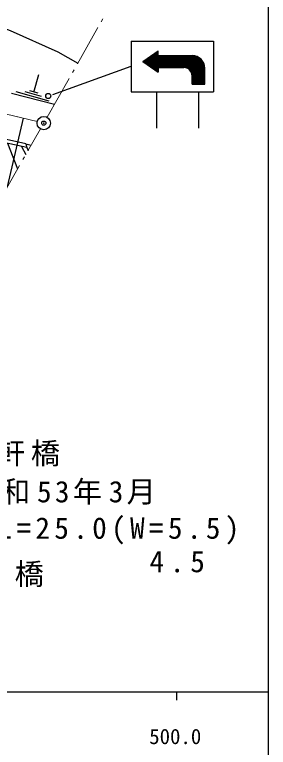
# Model space of a CAD drawing. Units: millimetres, scale not verified. Extents: x 40000 to 680000, y 20000 to 380000.
# Drawn here: x 548600 to 579000, y 198357 to 286051 of the extents above; entities that cross this region are included whole.
import ezdxf
from ezdxf.enums import TextEntityAlignment as Align

# ---------------------------------------------------------------- set-up
doc = ezdxf.new("R2010")
doc.units = ezdxf.units.MM
doc.header["$LTSCALE"] = 1000
doc.header["$PDMODE"] = 32
doc.header["$PDSIZE"] = 500
doc.linetypes.add('CHAIN', pattern=[18.5, 12, -1.5, 3.5, -1.5])
for name, color, linetype, lineweight in [('M-BGD', 7, 'Continuous', 25), ('M-BGD-HTXT', 7, 'Continuous', 13), ('M-BMK', 2, 'CHAIN', 13), ('M-BMK-SRVR', 3, 'Continuous', 25), ('M-STR-HTXT', 7, 'Continuous', 13), ('M-STR-STR1', 1, 'Continuous', 25), ('M-STR-STRC', 7, 'Continuous', 25), ('M-TTL-BAND', 7, 'Continuous', 25)]:
    doc.layers.add(name, color=color, linetype=linetype, lineweight=lineweight)
doc.layers.add('M-OTRS', color=6, linetype='Continuous')
doc.styles.add('ＭＳ ゴシック', font='')
doc.styles.get('ＭＳ ゴシック').set_extended_font_data('MS Gothic')

msp = doc.modelspace()

# ---------------------------------------------------------------- linework, layer by layer
at = {"layer": 'M-BGD'}
for p, q in [((550915, 276787), (551507, 278885)), ((548231, 276639), (553370, 275325)), ((552734, 275707), (548800, 276818)), ((551824, 276247), (549857, 276802)), ((551407, 276648), (550423, 276925)), ((547726, 270658), (548947, 267595)), ((549412, 270281), (549945, 269331)), ((549925, 270576), (550589, 270427)), ((550080, 270132), (550202, 269779))]:
    msp.add_line(p, q, dxfattribs=at)
msp.add_lwpolyline([(517220, 294576), (540576, 286931), (548077, 284173), (553761, 281583), (556174, 280262)], dxfattribs=at)
at = {"layer": 'M-BGD-HTXT'}
for p, q in [((558981, 285204), (559178, 285552)), ((556116, 280161), (558586, 284509)), ((555524, 279118), (555721, 279465)), ((552484, 273764), (555129, 278422)), ((550182, 269744), (551694, 272373)), ((549584, 268704), (549784, 269051)), ((546694, 263676), (549186, 268011))]:
    msp.add_line(p, q, dxfattribs=at)
at = {"layer": 'M-BMK'}
msp.add_lwpolyline([(519069, 280538), (546098, 274509), (551311, 273256)], dxfattribs=at)
at = {"layer": 'M-BMK-SRVR'}
msp.add_line((549620, 273662), (547703, 265431), dxfattribs=at)
msp.add_circle((552089, 273069), 800, dxfattribs=at)
at = {"layer": 'M-OTRS'}
msp.add_point((552089, 273069), dxfattribs=at)
msp.add_point((552089, 273069), dxfattribs=at)
at = {"layer": 'M-STR-STR1'}
for p, q in [((549925, 270576), (520426, 277168)), ((550080, 270132), (520563, 276728)), ((549925, 270576), (550080, 270132))]:
    msp.add_line(p, q, dxfattribs=at)
at = {"layer": 'M-STR-STRC'}
for p, q in [((562567, 282881), (572412, 282881)), ((562567, 282881), (562567, 276824)), ((572412, 282881), (572412, 276824)), ((563973, 280437), (565794, 281702)), ((564269, 280231), (565615, 281577)), ((564352, 280173), (565794, 281615)), ((565794, 281310), (565563, 281541)), ((565794, 281452), (565646, 281599)), ((565794, 281593), (565730, 281657)), ((565794, 281152), (565794, 281702)), ((564102, 280347), (564688, 280934)), ((564185, 280289), (565152, 281256)), ((565794, 279189), (564311, 280672)), ((565794, 279330), (564395, 280730)), ((564436, 280115), (565794, 281474)), ((565794, 279472), (564478, 280788)), ((564519, 280058), (565794, 281333)), ((565794, 279613), (564562, 280846)), ((564603, 280000), (565794, 281191)), ((565827, 279722), (564645, 280904)), ((564686, 279942), (565897, 281152)), ((565969, 279722), (564728, 280962)), ((564769, 279884), (566038, 281152)), ((566110, 279722), (564812, 281020)), ((564853, 279826), (566179, 281152)), ((566251, 279722), (564895, 281078)), ((564936, 279768), (566321, 281152)), ((566393, 279722), (564979, 281136)), ((565020, 279710), (566462, 281152)), ((566534, 279722), (565062, 281194)), ((565103, 279652), (566604, 281152)), ((566676, 279722), (565146, 281252)), ((565187, 279594), (566745, 281152)), ((566817, 279722), (565229, 281310)), ((565270, 279536), (566886, 281152)), ((566958, 279722), (565313, 281368)), ((565354, 279478), (567028, 281152)), ((567100, 279722), (565396, 281426)), ((565437, 279420), (567169, 281152)), ((565794, 281169), (565480, 281484)), ((565794, 281152), (570026, 281152)), ((567241, 279722), (565811, 281152)), ((565880, 279722), (567311, 281152)), ((567383, 279722), (565952, 281152)), ((566022, 279722), (567452, 281152)), ((567524, 279722), (566094, 281152)), ((566163, 279722), (567594, 281152)), ((567666, 279722), (566235, 281152)), ((566305, 279722), (567735, 281152)), ((567807, 279722), (566377, 281152)), ((566446, 279722), (567876, 281152)), ((567948, 279722), (566518, 281152)), ((566587, 279722), (568018, 281152)), ((568090, 279722), (566659, 281152)), ((566729, 279722), (568159, 281152)), ((568231, 279722), (566801, 281152)), ((566870, 279722), (568301, 281152)), ((568373, 279722), (566942, 281152)), ((567012, 279722), (568442, 281152)), ((568514, 279722), (567084, 281152)), ((567153, 279722), (568584, 281152)), ((568656, 279722), (567225, 281152)), ((567295, 279722), (568725, 281152)), ((568797, 279722), (567367, 281152)), ((567436, 279722), (568866, 281152)), ((568942, 279718), (567508, 281152)), ((567577, 279722), (569008, 281152)), ((569113, 279688), (567649, 281152)), ((567719, 279722), (569149, 281152)), ((569353, 279590), (567791, 281152)), ((567860, 279722), (569291, 281152)), ((571334, 277750), (567932, 281152)), ((568002, 279722), (569432, 281152)), ((571372, 277854), (568074, 281152)), ((568143, 279722), (569573, 281152)), ((571372, 277996), (568215, 281152)), ((568285, 279722), (569715, 281152)), ((571372, 278137), (568356, 281152)), ((568426, 279722), (569856, 281152)), ((571372, 278278), (568498, 281152)), ((568567, 279722), (569993, 281147)), ((571372, 278420), (568639, 281152)), ((568709, 279722), (570119, 281132)), ((571372, 278561), (568781, 281152)), ((568850, 279722), (570236, 281107)), ((571372, 278703), (568922, 281152)), ((568984, 279714), (570345, 281075)), ((571372, 278844), (569064, 281152)), ((569102, 279691), (570448, 281037)), ((571372, 278986), (569205, 281152)), ((569210, 279657), (570545, 280992)), ((569308, 279614), (570637, 280942)), ((571372, 279127), (569346, 281152)), ((569398, 279563), (570723, 280887)), ((569481, 279504), (570804, 280827)), ((571372, 279268), (569488, 281152)), ((569556, 279437), (570881, 280762)), ((569624, 279364), (570952, 280692)), ((571372, 279410), (569629, 281152)), ((571372, 279551), (569771, 281152)), ((571371, 279693), (569913, 281152)), ((571359, 279847), (570066, 281139)), ((571325, 280022), (570241, 281106)), ((571254, 280235), (570454, 281034)), ((571051, 280579), (570799, 280831)), ((553187, 276491), (562567, 279883)), ((563973, 280437), (565794, 279172)), ((563998, 280420), (563977, 280440)), ((564018, 280405), (564225, 280612)), ((564461, 280098), (564061, 280498)), ((564924, 279776), (564144, 280556)), ((565387, 279454), (564228, 280614)), ((569685, 279283), (571019, 280618)), ((569738, 279195), (571082, 280539)), ((569783, 279099), (571139, 280455)), ((569819, 278994), (571191, 280366)), ((569845, 278878), (571238, 280271)), ((569857, 278748), (571279, 280171)), ((569857, 278607), (571314, 280064)), ((569857, 278466), (571342, 279950)), ((569857, 278324), (571361, 279829)), ((565520, 279362), (565794, 279636)), ((565604, 279304), (565794, 279494)), ((565687, 279246), (565794, 279353)), ((565771, 279188), (565794, 279211)), ((565794, 279722), (568857, 279722)), ((565794, 279722), (565794, 279172)), ((571193, 277750), (569726, 279217)), ((571051, 277750), (569824, 278978)), ((569857, 278183), (571371, 279697)), ((569857, 278042), (571372, 279556)), ((569857, 277900), (571372, 279415)), ((569857, 277759), (571372, 279273)), ((569990, 277750), (571372, 279132)), ((570132, 277750), (571372, 278990)), ((571372, 277750), (571372, 279725)), ((570910, 277750), (569853, 278807)), ((569857, 277750), (569857, 278722)), ((570768, 277750), (569857, 278662)), ((570627, 277750), (569857, 278520)), ((570485, 277750), (569857, 278379)), ((570344, 277750), (569857, 278237)), ((570203, 277750), (569857, 278096)), ((570273, 277750), (571372, 278849)), ((570414, 277750), (571372, 278708)), ((570556, 277750), (571372, 278566)), ((570697, 277750), (571372, 278425)), ((570839, 277750), (571372, 278283)), ((570980, 277750), (571372, 278142)), ((571121, 277750), (571372, 278001)), ((570061, 277750), (569857, 277954)), ((569920, 277750), (569857, 277813)), ((569857, 277750), (571372, 277750)), ((571263, 277750), (571372, 277859)), ((562567, 276824), (572412, 276824)), ((565607, 276824), (565607, 272468)), ((570646, 276824), (570646, 272468))]:
    msp.add_line(p, q, dxfattribs=at)
msp.add_circle((552630, 276315), 305, dxfattribs=at)
for centre, radius in [((569872, 279652), 1500), ((568857, 278722), 1000)]:
    msp.add_arc(centre, radius, 0, 90, dxfattribs=at)
at = {"layer": 'M-TTL-BAND'}
for p, q in [((579000, 20000), (579000, 370000)), ((40000, 205000), (579000, 205000)), ((568000, 205000), (568000, 204000))]:
    msp.add_line(p, q, dxfattribs=at)

# ---------------------------------------------------------------- texts
at = {"layer": 'M-STR-HTXT', "char_height": 2566, "attachment_point": 7, "style": 'ＭＳ ゴシック'}
for s, insert in [('\\T1.2;橋\u3000\u3000名\u3000六軒橋', (521143, 231980)), ('\\T1.23;架橋年月\u3000昭和53年3月', (521143, 227396)), ('\\T1.3;橋長・幅員\u3000L=25.0(W=5.5)', (519247, 222637)), ('\\T1.4;4.5', (564758, 219273)), ('\\T1.21;橋\u3000\u3000種\u3000鋼\\~橋', (521080, 217543))]:
    msp.add_mtext(s, dxfattribs=dict(at, insert=insert))
at = {"layer": 'M-TTL-BAND', "style": 'ＭＳ ゴシック'}
msp.add_text('500.0', height=1833, dxfattribs=at).set_placement((567844, 198195), align=Align.BOTTOM_CENTER)

doc.saveas('drawing.dxf')
